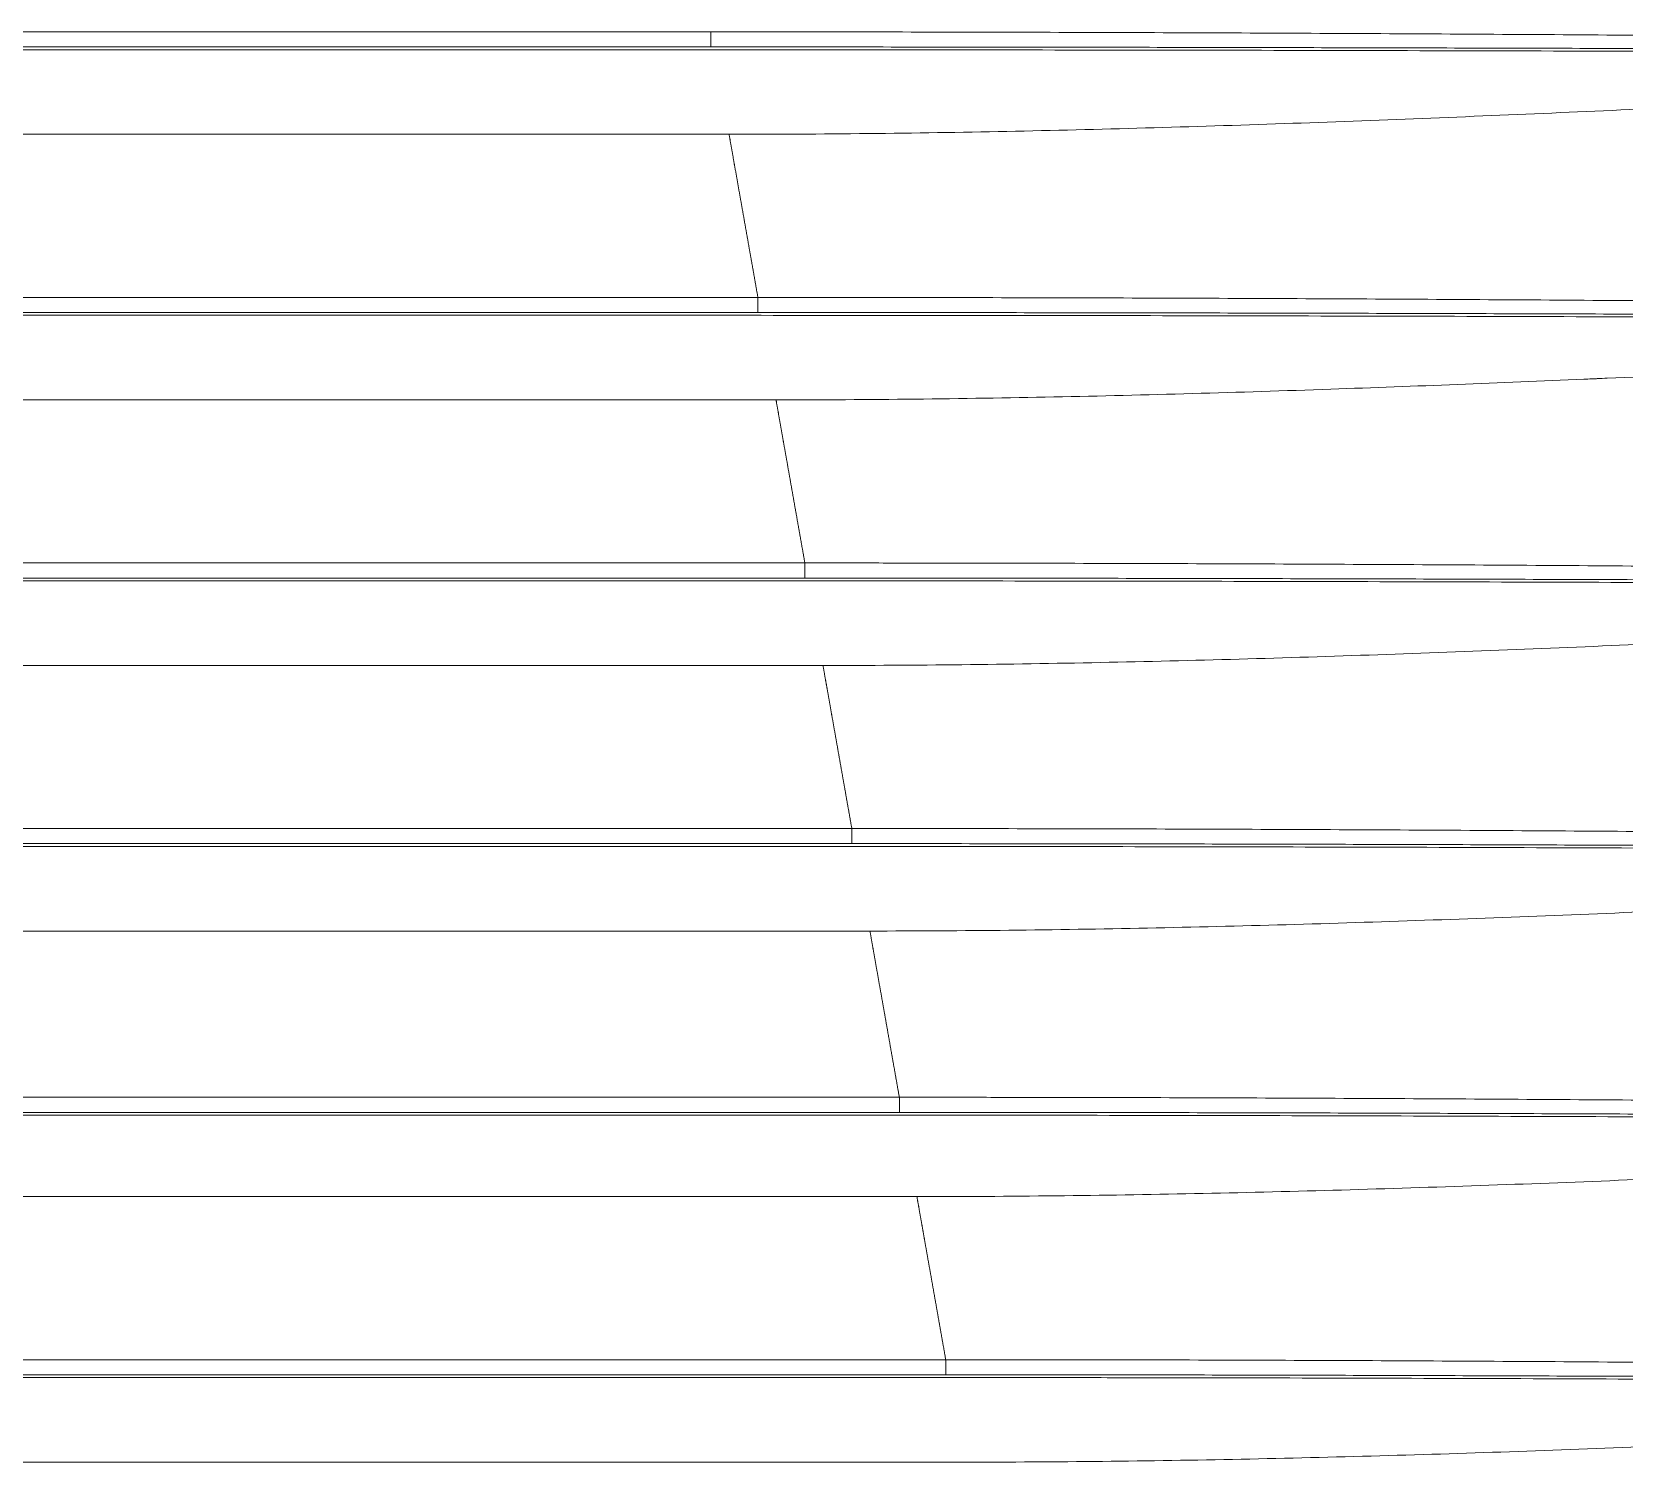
# Model space of a CAD drawing. Header units: inches. Extents: x 3778 to 56227, y -16914 to 35091.
# Drawn here: x 47449.1 to 47542.5, y -10966.3 to -10882.5 of the extents above; entities that cross this region are included whole.
import ezdxf

# ---------------------------------------------------------------- set-up
doc = ezdxf.new("R2010")
doc.units = ezdxf.units.IN
doc.header["$LTSCALE"] = 100
doc.header["$MEASUREMENT"] = 0
doc.layers.add('2-con', color=2, linetype='Continuous')
doc.layers.add('mark-B', color=2, linetype='Continuous', lineweight=20)

# ---------------------------------------------------------------- blocks, each defined once
blk = doc.blocks.new('무풍1way 일반')
at = {"layer": 'mark-B'}
for p, q in [((-374.704, -83.689), (-234.951, -83.689)), ((-235.049, -88.645), (-373.828, -88.645)), ((-373.642, -88.811), (373.642, -88.811)), ((373.642, -89.695), (-373.642, -89.695)), ((-371.951, -99.253), (-234.951, -99.253)), ((-235.051, -104.024), (-371.108, -104.024)), ((-370.922, -104.189), (370.922, -104.189)), ((370.922, -105.072), (-370.922, -105.072)), ((-369.199, -114.817), (-234.951, -114.817)), ((-235.049, -119.773), (-368.323, -119.773)), ((-368.136, -119.939), (368.136, -119.939)), ((368.136, -120.823), (-368.136, -120.823)), ((-366.446, -130.381), (-234.951, -130.381)), ((-235.049, -135.337), (-365.57, -135.337)), ((-365.384, -135.503), (365.384, -135.503)), ((365.384, -136.387), (-365.384, -136.387)), ((-363.693, -145.945), (-234.951, -145.945)), ((-235.049, -150.901), (-362.818, -150.901)), ((-362.631, -151.067), (362.631, -151.067)), ((362.631, -151.951), (-362.631, -151.951)), ((-360.94, -161.509), (-234.951, -161.509)), ((-235.049, -166.465), (-360.065, -166.465)), ((-359.878, -166.631), (359.878, -166.631)), ((359.878, -167.515), (-359.878, -167.515))]:
    blk.add_line(p, q, dxfattribs=at)
for points, knots in [([(-374.704, -83.689), (-380.127, -83.689), (-390.972, -83.815), (-407.212, -84.286), (-423.421, -84.945), (-439.611, -85.698), (-453.003, -86.32), (-461.005, -86.658), (-463.608, -86.762)], [0, 0, 0, 0, 0.182428, 0.364856, 0.547284, 0.729713, 0.912141, 1, 1, 1, 1]), ([(-491.123, -88.372), (-486.221, -88.382), (-481.323, -88.398), (-471.532, -88.436), (-466.64, -88.458), (-459.302, -88.494), (-456.857, -88.506), (-451.967, -88.532), (-449.522, -88.544), (-444.633, -88.57), (-442.188, -88.583), (-437.298, -88.609), (-432.408, -88.634), (-427.517, -88.659), (-422.625, -88.682), (-420.179, -88.693), (-415.285, -88.714), (-412.837, -88.725), (-407.942, -88.743), (-405.494, -88.752), (-398.148, -88.776), (-393.25, -88.789), (-385.899, -88.802), (-383.449, -88.805), (-378.546, -88.81), (-376.094, -88.811), (-373.642, -88.811)], [0, 0, 0, 0, 0.125, 0.125, 0.25, 0.25, 0.3125, 0.3125, 0.375, 0.375, 0.4375, 0.4375, 0.5, 0.5625, 0.5625, 0.625, 0.625, 0.6875, 0.6875, 0.75, 0.75, 0.875, 0.875, 0.9375, 0.9375, 1, 1, 1, 1]), ([(-465.062, -88.315), (-461.263, -88.332), (-457.464, -88.35), (-449.868, -88.388), (-446.07, -88.407), (-438.475, -88.445), (-434.677, -88.464), (-427.08, -88.501), (-423.281, -88.519), (-415.681, -88.551), (-411.88, -88.566), (-404.276, -88.593), (-400.473, -88.605), (-392.864, -88.624), (-389.058, -88.632), (-383.347, -88.64), (-381.443, -88.642), (-377.636, -88.644), (-375.732, -88.645), (-373.828, -88.645)], [0, 0, 0, 0, 0.125, 0.125, 0.25, 0.25, 0.375, 0.375, 0.5, 0.5, 0.625, 0.625, 0.75, 0.75, 0.875, 0.875, 0.9375, 0.9375, 1, 1, 1, 1]), ([(-373.642, -89.695), (-373.727, -89.695), (-373.812, -89.695), (-373.982, -89.695), (-374.238, -89.695), (-374.834, -89.695), (-376.026, -89.695), (-378.409, -89.694), (-380.452, -89.691), (-384.537, -89.685), (-387.259, -89.678), (-395.426, -89.653), (-400.868, -89.629), (-409.028, -89.581), (-411.748, -89.563), (-417.186, -89.525), (-419.905, -89.504), (-425.342, -89.459), (-428.06, -89.434), (-433.494, -89.384), (-436.211, -89.357), (-441.644, -89.303), (-444.361, -89.274), (-449.794, -89.218), (-452.51, -89.189), (-457.943, -89.133), (-460.66, -89.105), (-466.095, -89.052), (-468.813, -89.027), (-476.967, -88.956), (-482.406, -88.916), (-490.569, -88.873), (-493.29, -88.862), (-498.736, -88.846), (-501.46, -88.841), (-504.185, -88.841)], [0, 0, 0, 0, 0.001953, 0.001953, 0.003906, 0.007812, 0.015625, 0.03125, 0.0625, 0.0625, 0.125, 0.125, 0.25, 0.25, 0.3125, 0.3125, 0.375, 0.375, 0.4375, 0.4375, 0.5, 0.5, 0.5625, 0.5625, 0.625, 0.625, 0.6875, 0.6875, 0.75, 0.75, 0.875, 0.875, 0.9375, 0.9375, 1, 1, 1, 1]), ([(-373.642, -88.811), (-373.642, -88.815), (-373.642, -88.825), (-373.642, -88.861), (-373.642, -88.886), (-373.642, -88.946), (-373.642, -88.983), (-373.642, -89.064), (-373.642, -89.109), (-373.642, -89.203), (-373.642, -89.252), (-373.642, -89.352), (-373.642, -89.401), (-373.642, -89.497), (-373.642, -89.542), (-373.642, -89.626), (-373.642, -89.663), (-373.642, -89.695)], [0, 0, 0, 0, 0.125, 0.125, 0.25, 0.25, 0.375, 0.375, 0.5, 0.5, 0.625, 0.625, 0.75, 0.75, 0.875, 0.875, 1, 1, 1, 1]), ([(-373.642, -89.695), (-373.637, -89.726), (-373.626, -89.787), (-373.609, -89.879), (-373.593, -89.97), (-373.577, -90.062), (-373.561, -90.153), (-373.545, -90.244), (-373.529, -90.334), (-373.513, -90.425), (-373.497, -90.515), (-373.481, -90.605), (-373.465, -90.695), (-373.449, -90.785), (-373.433, -90.875), (-373.418, -90.964), (-373.402, -91.053), (-373.386, -91.142), (-373.37, -91.231), (-373.355, -91.319), (-373.339, -91.408), (-373.323, -91.496), (-373.308, -91.584), (-373.292, -91.671), (-373.277, -91.759), (-373.261, -91.846), (-373.246, -91.934), (-373.231, -92.021), (-373.215, -92.107), (-373.2, -92.194), (-373.185, -92.28), (-373.169, -92.367), (-373.154, -92.453), (-373.139, -92.538), (-373.124, -92.624), (-373.109, -92.709), (-373.094, -92.795), (-373.079, -92.88), (-373.064, -92.964), (-373.049, -93.049), (-373.034, -93.133), (-373.019, -93.218), (-373.004, -93.302), (-372.989, -93.386), (-372.974, -93.469), (-372.96, -93.553), (-372.945, -93.636), (-372.93, -93.719), (-372.916, -93.802), (-372.901, -93.885), (-372.886, -93.967), (-372.872, -94.049), (-372.857, -94.131), (-372.843, -94.213), (-372.828, -94.295), (-372.814, -94.376), (-372.8, -94.458), (-372.785, -94.539), (-372.771, -94.62), (-372.757, -94.701), (-372.742, -94.781), (-372.728, -94.861), (-372.714, -94.941), (-372.7, -95.021), (-372.686, -95.101), (-372.672, -95.181), (-372.658, -95.26), (-372.644, -95.339), (-372.63, -95.418), (-372.616, -95.497), (-372.602, -95.575), (-372.588, -95.654), (-372.574, -95.732), (-372.56, -95.81), (-372.547, -95.888), (-372.533, -95.965), (-372.519, -96.043), (-372.506, -96.12), (-372.492, -96.197), (-372.478, -96.274), (-372.465, -96.35), (-372.451, -96.427), (-372.438, -96.503), (-372.424, -96.579), (-372.411, -96.655), (-372.398, -96.73), (-372.384, -96.806), (-372.371, -96.881), (-372.358, -96.956), (-372.345, -97.031), (-372.331, -97.105), (-372.318, -97.18), (-372.305, -97.254), (-372.292, -97.328), (-372.279, -97.402), (-372.266, -97.476), (-372.253, -97.549), (-372.24, -97.622), (-372.227, -97.695), (-372.214, -97.768), (-372.201, -97.841), (-372.188, -97.913), (-372.176, -97.986), (-372.163, -98.058), (-372.15, -98.13), (-372.137, -98.201), (-372.125, -98.273), (-372.112, -98.344), (-372.1, -98.415), (-372.087, -98.486), (-372.075, -98.557), (-372.062, -98.628), (-372.05, -98.698), (-372.037, -98.768), (-372.025, -98.838), (-372.013, -98.908), (-372, -98.977), (-371.988, -99.047), (-371.976, -99.116), (-371.964, -99.185), (-371.955, -99.23), (-371.951, -99.253)], [0, 0, 0, 0, 0.008436, 0.01687, 0.025302, 0.033734, 0.042163, 0.050592, 0.059019, 0.067445, 0.075869, 0.084292, 0.092714, 0.101135, 0.109554, 0.117972, 0.126389, 0.134805, 0.14322, 0.151634, 0.160046, 0.168458, 0.176868, 0.185278, 0.193686, 0.202094, 0.2105, 0.218906, 0.227311, 0.235715, 0.244118, 0.252521, 0.260922, 0.269323, 0.277723, 0.286122, 0.294521, 0.302919, 0.311316, 0.319713, 0.328109, 0.336505, 0.3449, 0.353294, 0.361688, 0.370082, 0.378475, 0.386867, 0.395259, 0.403651, 0.412043, 0.420434, 0.428825, 0.437215, 0.445606, 0.453996, 0.462386, 0.470775, 0.479165, 0.487554, 0.495943, 0.504333, 0.512722, 0.521111, 0.5295, 0.537889, 0.546278, 0.554667, 0.563056, 0.571445, 0.579835, 0.588225, 0.596614, 0.605004, 0.613394, 0.621785, 0.630176, 0.638567, 0.646958, 0.65535, 0.663742, 0.672134, 0.680527, 0.68892, 0.697314, 0.705708, 0.714103, 0.722498, 0.730894, 0.73929, 0.747687, 0.756085, 0.764483, 0.772882, 0.781282, 0.789683, 0.798084, 0.806486, 0.814888, 0.823292, 0.831696, 0.840102, 0.848508, 0.856915, 0.865323, 0.873732, 0.882142, 0.890553, 0.898965, 0.907378, 0.915793, 0.924208, 0.932624, 0.941042, 0.949461, 0.957881, 0.966302, 0.974725, 0.983148, 0.991574, 1, 1, 1, 1]), ([(-371.951, -99.253), (-377.376, -99.253), (-388.224, -99.379), (-404.466, -99.85), (-420.673, -100.509), (-436.858, -101.262), (-450.248, -101.884), (-458.251, -102.222), (-460.855, -102.326)], [0, 0, 0, 0, 0.182418, 0.364836, 0.547254, 0.729672, 0.91209, 1, 1, 1, 1]), ([(-370.922, -105.072), (-371.007, -105.072), (-371.093, -105.072), (-371.263, -105.072), (-371.519, -105.072), (-372.115, -105.072), (-373.308, -105.072), (-375.693, -105.071), (-377.738, -105.068), (-381.826, -105.062), (-384.551, -105.056), (-392.724, -105.031), (-398.171, -105.007), (-406.339, -104.961), (-409.062, -104.944), (-414.506, -104.906), (-417.227, -104.885), (-422.669, -104.841), (-425.39, -104.818), (-430.83, -104.769), (-433.55, -104.743), (-438.989, -104.69), (-441.708, -104.662), (-447.147, -104.607), (-449.866, -104.579), (-455.306, -104.524), (-458.025, -104.497), (-463.466, -104.446), (-466.187, -104.421), (-474.35, -104.352), (-479.793, -104.313), (-487.964, -104.272), (-490.688, -104.261), (-496.139, -104.246), (-498.865, -104.242), (-501.592, -104.241)], [0, 0, 0, 0, 0.001953, 0.001953, 0.003906, 0.007812, 0.015625, 0.03125, 0.0625, 0.0625, 0.125, 0.125, 0.25, 0.25, 0.3125, 0.3125, 0.375, 0.375, 0.4375, 0.4375, 0.5, 0.5, 0.5625, 0.5625, 0.625, 0.625, 0.6875, 0.6875, 0.75, 0.75, 0.875, 0.875, 0.9375, 0.9375, 1, 1, 1, 1]), ([(-488.382, -103.771), (-483.482, -103.781), (-478.585, -103.796), (-468.796, -103.832), (-463.904, -103.853), (-456.567, -103.887), (-454.122, -103.899), (-449.233, -103.923), (-446.788, -103.935), (-441.899, -103.959), (-437.01, -103.984), (-429.675, -104.02), (-424.785, -104.043), (-419.893, -104.066), (-417.447, -104.076), (-412.554, -104.097), (-410.107, -104.106), (-405.213, -104.124), (-402.765, -104.133), (-395.421, -104.155), (-390.524, -104.168), (-383.176, -104.18), (-380.726, -104.183), (-375.825, -104.188), (-373.374, -104.189), (-370.922, -104.189)], [0, 0, 0, 0, 0.125, 0.125, 0.25, 0.25, 0.3125, 0.3125, 0.375, 0.375, 0.4375, 0.5, 0.5625, 0.5625, 0.625, 0.625, 0.6875, 0.6875, 0.75, 0.75, 0.875, 0.875, 0.9375, 0.9375, 1, 1, 1, 1]), ([(-462.299, -103.709), (-458.5, -103.725), (-454.703, -103.743), (-447.11, -103.778), (-443.314, -103.796), (-435.721, -103.833), (-431.925, -103.851), (-424.331, -103.885), (-420.533, -103.902), (-412.936, -103.933), (-409.137, -103.948), (-401.537, -103.974), (-397.736, -103.985), (-390.132, -104.003), (-386.328, -104.011), (-381.572, -104.017), (-380.621, -104.018), (-378.718, -104.02), (-377.767, -104.021), (-374.913, -104.023), (-373.01, -104.024), (-371.108, -104.024)], [0, 0, 0, 0, 0.125, 0.125, 0.25, 0.25, 0.375, 0.375, 0.5, 0.5, 0.625, 0.625, 0.75, 0.75, 0.875, 0.875, 0.90625, 0.90625, 0.9375, 0.9375, 1, 1, 1, 1]), ([(-370.922, -104.189), (-370.922, -104.193), (-370.922, -104.203), (-370.922, -104.239), (-370.922, -104.263), (-370.922, -104.324), (-370.922, -104.36), (-370.922, -104.441), (-370.922, -104.486), (-370.922, -104.58), (-370.922, -104.629), (-370.922, -104.728), (-370.922, -104.778), (-370.922, -104.873), (-370.922, -104.919), (-370.922, -105.002), (-370.922, -105.04), (-370.922, -105.072)], [0, 0, 0, 0, 0.125, 0.125, 0.25, 0.25, 0.375, 0.375, 0.5, 0.5, 0.625, 0.625, 0.75, 0.75, 0.875, 0.875, 1, 1, 1, 1]), ([(-370.922, -105.072), (-370.917, -105.104), (-370.906, -105.166), (-370.889, -105.26), (-370.873, -105.353), (-370.856, -105.446), (-370.84, -105.539), (-370.823, -105.632), (-370.807, -105.725), (-370.79, -105.817), (-370.774, -105.91), (-370.758, -106.002), (-370.742, -106.093), (-370.725, -106.185), (-370.709, -106.277), (-370.693, -106.368), (-370.677, -106.459), (-370.661, -106.55), (-370.645, -106.64), (-370.629, -106.731), (-370.613, -106.821), (-370.597, -106.911), (-370.581, -107.001), (-370.565, -107.09), (-370.55, -107.18), (-370.534, -107.269), (-370.518, -107.358), (-370.502, -107.446), (-370.487, -107.535), (-370.471, -107.623), (-370.455, -107.712), (-370.44, -107.8), (-370.424, -107.887), (-370.409, -107.975), (-370.393, -108.062), (-370.378, -108.149), (-370.363, -108.236), (-370.347, -108.323), (-370.332, -108.41), (-370.317, -108.496), (-370.301, -108.582), (-370.286, -108.668), (-370.271, -108.754), (-370.256, -108.839), (-370.241, -108.925), (-370.226, -109.01), (-370.211, -109.095), (-370.196, -109.18), (-370.181, -109.264), (-370.166, -109.348), (-370.151, -109.433), (-370.136, -109.516), (-370.121, -109.6), (-370.107, -109.684), (-370.092, -109.767), (-370.077, -109.85), (-370.063, -109.933), (-370.048, -110.016), (-370.033, -110.098), (-370.019, -110.181), (-370.004, -110.263), (-369.99, -110.345), (-369.975, -110.426), (-369.961, -110.508), (-369.947, -110.589), (-369.932, -110.67), (-369.918, -110.751), (-369.904, -110.832), (-369.889, -110.912), (-369.875, -110.992), (-369.861, -111.072), (-369.847, -111.152), (-369.833, -111.232), (-369.819, -111.311), (-369.805, -111.391), (-369.791, -111.47), (-369.777, -111.549), (-369.763, -111.627), (-369.749, -111.706), (-369.735, -111.784), (-369.721, -111.862), (-369.708, -111.94), (-369.694, -112.017), (-369.68, -112.095), (-369.667, -112.172), (-369.653, -112.249), (-369.639, -112.326), (-369.626, -112.403), (-369.612, -112.479), (-369.599, -112.555), (-369.585, -112.631), (-369.572, -112.707), (-369.559, -112.783), (-369.545, -112.858), (-369.532, -112.933), (-369.519, -113.008), (-369.505, -113.083), (-369.492, -113.158), (-369.479, -113.232), (-369.466, -113.306), (-369.453, -113.38), (-369.44, -113.454), (-369.427, -113.528), (-369.414, -113.601), (-369.401, -113.674), (-369.388, -113.747), (-369.375, -113.82), (-369.362, -113.892), (-369.349, -113.965), (-369.337, -114.037), (-369.324, -114.109), (-369.311, -114.181), (-369.299, -114.252), (-369.286, -114.324), (-369.273, -114.395), (-369.261, -114.466), (-369.248, -114.536), (-369.236, -114.607), (-369.223, -114.677), (-369.211, -114.747), (-369.203, -114.794), (-369.199, -114.817)], [0, 0, 0, 0, 0.008438, 0.016875, 0.02531, 0.033743, 0.042175, 0.050606, 0.059035, 0.067462, 0.075889, 0.084314, 0.092737, 0.10116, 0.109581, 0.118001, 0.126419, 0.134836, 0.143253, 0.151668, 0.160081, 0.168494, 0.176906, 0.185317, 0.193726, 0.202135, 0.210542, 0.218949, 0.227355, 0.235759, 0.244163, 0.252566, 0.260968, 0.26937, 0.27777, 0.28617, 0.294569, 0.302968, 0.311365, 0.319762, 0.328159, 0.336554, 0.344949, 0.353344, 0.361738, 0.370132, 0.378525, 0.386917, 0.395309, 0.403701, 0.412092, 0.420483, 0.428874, 0.437264, 0.445654, 0.454044, 0.462434, 0.470823, 0.479212, 0.487601, 0.49599, 0.504379, 0.512767, 0.521156, 0.529544, 0.537933, 0.546321, 0.55471, 0.563098, 0.571487, 0.579875, 0.588264, 0.596653, 0.605043, 0.613432, 0.621822, 0.630212, 0.638602, 0.646992, 0.655383, 0.663774, 0.672166, 0.680558, 0.68895, 0.697343, 0.705737, 0.71413, 0.722525, 0.73092, 0.739315, 0.747711, 0.756108, 0.764506, 0.772904, 0.781303, 0.789702, 0.798102, 0.806503, 0.814905, 0.823308, 0.831712, 0.840116, 0.848521, 0.856928, 0.865335, 0.873743, 0.882152, 0.890562, 0.898974, 0.907386, 0.915799, 0.924214, 0.93263, 0.941047, 0.949465, 0.957884, 0.966305, 0.974727, 0.98315, 0.991574, 1, 1, 1, 1]), ([(-369.199, -114.817), (-374.625, -114.817), (-385.477, -114.943), (-401.72, -115.414), (-417.924, -116.073), (-434.105, -116.826), (-447.493, -117.448), (-455.497, -117.786), (-458.102, -117.89)], [0, 0, 0, 0, 0.182407, 0.364815, 0.547222, 0.72963, 0.912037, 1, 1, 1, 1]), ([(-368.136, -120.823), (-368.221, -120.823), (-368.307, -120.823), (-368.477, -120.823), (-368.732, -120.823), (-369.328, -120.823), (-370.519, -120.823), (-372.901, -120.822), (-374.942, -120.82), (-379.025, -120.814), (-381.746, -120.808), (-389.909, -120.786), (-395.349, -120.764), (-403.508, -120.721), (-406.227, -120.706), (-411.665, -120.671), (-414.384, -120.652), (-419.821, -120.611), (-422.539, -120.589), (-427.974, -120.543), (-430.691, -120.519), (-436.125, -120.469), (-438.842, -120.443), (-444.276, -120.391), (-446.993, -120.365), (-452.427, -120.313), (-455.144, -120.287), (-460.579, -120.238), (-463.297, -120.215), (-471.451, -120.15), (-476.889, -120.113), (-485.049, -120.074), (-487.77, -120.063), (-493.213, -120.049), (-495.935, -120.045), (-498.658, -120.044)], [0, 0, 0, 0, 0.001953, 0.001953, 0.003906, 0.007812, 0.015625, 0.03125, 0.0625, 0.0625, 0.125, 0.125, 0.25, 0.25, 0.3125, 0.3125, 0.375, 0.375, 0.4375, 0.4375, 0.5, 0.5, 0.5625, 0.5625, 0.625, 0.625, 0.6875, 0.6875, 0.75, 0.75, 0.875, 0.875, 0.9375, 0.9375, 1, 1, 1, 1]), ([(-485.605, -119.572), (-480.706, -119.581), (-475.809, -119.594), (-466.02, -119.626), (-461.127, -119.644), (-453.79, -119.675), (-451.344, -119.685), (-446.453, -119.706), (-444.008, -119.717), (-439.117, -119.739), (-434.227, -119.761), (-426.89, -119.792), (-421.998, -119.813), (-417.106, -119.832), (-414.659, -119.841), (-409.765, -119.859), (-407.318, -119.868), (-402.423, -119.883), (-399.975, -119.89), (-392.631, -119.91), (-387.734, -119.921), (-380.387, -119.931), (-377.937, -119.934), (-373.037, -119.938), (-370.587, -119.939), (-368.136, -119.939)], [0, 0, 0, 0, 0.125, 0.125, 0.25, 0.25, 0.3125, 0.3125, 0.375, 0.375, 0.4375, 0.5, 0.5625, 0.5625, 0.625, 0.625, 0.6875, 0.6875, 0.75, 0.75, 0.875, 0.875, 0.9375, 0.9375, 1, 1, 1, 1]), ([(-459.564, -119.5), (-455.764, -119.514), (-451.964, -119.53), (-444.365, -119.561), (-440.566, -119.577), (-432.968, -119.609), (-429.169, -119.624), (-421.569, -119.655), (-417.769, -119.669), (-410.168, -119.696), (-406.366, -119.709), (-398.762, -119.731), (-394.959, -119.74), (-387.351, -119.756), (-383.546, -119.762), (-377.838, -119.769), (-375.935, -119.77), (-372.129, -119.772), (-370.226, -119.773), (-368.323, -119.773)], [0, 0, 0, 0, 0.125, 0.125, 0.25, 0.25, 0.375, 0.375, 0.5, 0.5, 0.625, 0.625, 0.75, 0.75, 0.875, 0.875, 0.9375, 0.9375, 1, 1, 1, 1]), ([(-368.136, -119.939), (-368.136, -119.943), (-368.136, -119.953), (-368.136, -119.989), (-368.136, -120.014), (-368.136, -120.074), (-368.136, -120.111), (-368.136, -120.192), (-368.136, -120.237), (-368.136, -120.331), (-368.136, -120.38), (-368.136, -120.48), (-368.136, -120.529), (-368.136, -120.625), (-368.136, -120.67), (-368.136, -120.754), (-368.136, -120.791), (-368.136, -120.823)], [0, 0, 0, 0, 0.125, 0.125, 0.25, 0.25, 0.375, 0.375, 0.5, 0.5, 0.625, 0.625, 0.75, 0.75, 0.875, 0.875, 1, 1, 1, 1]), ([(-368.136, -120.823), (-368.131, -120.854), (-368.12, -120.915), (-368.104, -121.007), (-368.088, -121.098), (-368.072, -121.19), (-368.056, -121.281), (-368.039, -121.372), (-368.023, -121.462), (-368.007, -121.553), (-367.991, -121.643), (-367.975, -121.733), (-367.96, -121.823), (-367.944, -121.913), (-367.928, -122.003), (-367.912, -122.092), (-367.896, -122.181), (-367.881, -122.27), (-367.865, -122.359), (-367.849, -122.447), (-367.834, -122.536), (-367.818, -122.624), (-367.802, -122.712), (-367.787, -122.799), (-367.771, -122.887), (-367.756, -122.974), (-367.741, -123.062), (-367.725, -123.149), (-367.71, -123.235), (-367.695, -123.322), (-367.679, -123.408), (-367.664, -123.495), (-367.649, -123.581), (-367.634, -123.666), (-367.618, -123.752), (-367.603, -123.837), (-367.588, -123.923), (-367.573, -124.008), (-367.558, -124.092), (-367.543, -124.177), (-367.528, -124.261), (-367.513, -124.346), (-367.499, -124.43), (-367.484, -124.514), (-367.469, -124.597), (-367.454, -124.681), (-367.439, -124.764), (-367.425, -124.847), (-367.41, -124.93), (-367.395, -125.013), (-367.381, -125.095), (-367.366, -125.177), (-367.352, -125.259), (-367.337, -125.341), (-367.323, -125.423), (-367.308, -125.504), (-367.294, -125.586), (-367.28, -125.667), (-367.265, -125.748), (-367.251, -125.829), (-367.237, -125.909), (-367.223, -125.989), (-367.209, -126.069), (-367.194, -126.149), (-367.18, -126.229), (-367.166, -126.309), (-367.152, -126.388), (-367.138, -126.467), (-367.124, -126.546), (-367.11, -126.625), (-367.096, -126.703), (-367.083, -126.782), (-367.069, -126.86), (-367.055, -126.938), (-367.041, -127.016), (-367.027, -127.093), (-367.014, -127.171), (-367, -127.248), (-366.987, -127.325), (-366.973, -127.402), (-366.959, -127.478), (-366.946, -127.555), (-366.932, -127.631), (-366.919, -127.707), (-366.906, -127.783), (-366.892, -127.858), (-366.879, -127.934), (-366.866, -128.009), (-366.852, -128.084), (-366.839, -128.159), (-366.826, -128.233), (-366.813, -128.308), (-366.8, -128.382), (-366.786, -128.456), (-366.773, -128.53), (-366.76, -128.604), (-366.747, -128.677), (-366.734, -128.75), (-366.721, -128.823), (-366.709, -128.896), (-366.696, -128.969), (-366.683, -129.041), (-366.67, -129.114), (-366.657, -129.186), (-366.645, -129.258), (-366.632, -129.329), (-366.619, -129.401), (-366.607, -129.472), (-366.594, -129.543), (-366.582, -129.614), (-366.569, -129.685), (-366.557, -129.756), (-366.544, -129.826), (-366.532, -129.896), (-366.519, -129.966), (-366.507, -130.036), (-366.495, -130.105), (-366.483, -130.175), (-366.47, -130.244), (-366.458, -130.313), (-366.45, -130.358), (-366.446, -130.381)], [0, 0, 0, 0, 0.008436, 0.01687, 0.025302, 0.033734, 0.042163, 0.050592, 0.059019, 0.067445, 0.075869, 0.084292, 0.092714, 0.101135, 0.109554, 0.117972, 0.126389, 0.134805, 0.14322, 0.151634, 0.160046, 0.168458, 0.176868, 0.185278, 0.193686, 0.202094, 0.2105, 0.218906, 0.227311, 0.235715, 0.244118, 0.252521, 0.260922, 0.269323, 0.277723, 0.286122, 0.294521, 0.302919, 0.311316, 0.319713, 0.328109, 0.336505, 0.3449, 0.353294, 0.361688, 0.370082, 0.378475, 0.386867, 0.395259, 0.403651, 0.412043, 0.420434, 0.428825, 0.437215, 0.445606, 0.453996, 0.462386, 0.470775, 0.479165, 0.487554, 0.495943, 0.504333, 0.512722, 0.521111, 0.5295, 0.537889, 0.546278, 0.554667, 0.563056, 0.571445, 0.579835, 0.588225, 0.596614, 0.605004, 0.613394, 0.621785, 0.630176, 0.638567, 0.646958, 0.65535, 0.663742, 0.672134, 0.680527, 0.68892, 0.697314, 0.705708, 0.714103, 0.722498, 0.730894, 0.73929, 0.747687, 0.756085, 0.764483, 0.772882, 0.781282, 0.789683, 0.798084, 0.806486, 0.814888, 0.823292, 0.831696, 0.840102, 0.848508, 0.856915, 0.865323, 0.873732, 0.882142, 0.890553, 0.898965, 0.907378, 0.915793, 0.924208, 0.932624, 0.941042, 0.949461, 0.957881, 0.966302, 0.974725, 0.983148, 0.991574, 1, 1, 1, 1]), ([(-366.446, -130.381), (-371.874, -130.381), (-382.729, -130.507), (-398.973, -130.978), (-415.176, -131.637), (-431.352, -132.39), (-444.739, -133.012), (-452.743, -133.35), (-455.349, -133.454)], [0, 0, 0, 0, 0.182397, 0.364793, 0.54719, 0.729586, 0.911983, 1, 1, 1, 1]), ([(-482.845, -135.17), (-477.947, -135.178), (-473.051, -135.19), (-463.263, -135.219), (-458.37, -135.236), (-451.032, -135.264), (-448.586, -135.273), (-443.695, -135.293), (-441.25, -135.302), (-436.359, -135.322), (-431.468, -135.342), (-424.131, -135.371), (-416.793, -135.398), (-411.9, -135.415), (-407.006, -135.431), (-404.559, -135.439), (-399.664, -135.453), (-397.216, -135.459), (-389.873, -135.477), (-384.977, -135.486), (-377.631, -135.496), (-375.182, -135.499), (-370.283, -135.502), (-367.834, -135.503), (-365.384, -135.503)], [0, 0, 0, 0, 0.125, 0.125, 0.25, 0.25, 0.3125, 0.3125, 0.375, 0.375, 0.4375, 0.5, 0.5625, 0.625, 0.625, 0.6875, 0.6875, 0.75, 0.75, 0.875, 0.875, 0.9375, 0.9375, 1, 1, 1, 1]), ([(-456.815, -135.092), (-453.014, -135.104), (-449.214, -135.118), (-441.614, -135.146), (-437.814, -135.161), (-430.215, -135.189), (-426.415, -135.204), (-418.815, -135.231), (-415.014, -135.244), (-407.412, -135.268), (-403.61, -135.279), (-396.006, -135.299), (-392.203, -135.308), (-384.596, -135.322), (-380.791, -135.327), (-375.084, -135.333), (-373.181, -135.335), (-369.376, -135.337), (-367.473, -135.337), (-365.57, -135.337)], [0, 0, 0, 0, 0.125, 0.125, 0.25, 0.25, 0.375, 0.375, 0.5, 0.5, 0.625, 0.625, 0.75, 0.75, 0.875, 0.875, 0.9375, 0.9375, 1, 1, 1, 1]), ([(-365.384, -136.387), (-365.554, -136.387), (-365.724, -136.387), (-366.064, -136.387), (-366.574, -136.387), (-367.765, -136.387), (-370.146, -136.386), (-372.187, -136.384), (-376.269, -136.378), (-378.99, -136.373), (-387.151, -136.352), (-392.591, -136.332), (-400.749, -136.291), (-403.468, -136.276), (-408.906, -136.243), (-411.624, -136.225), (-417.061, -136.186), (-419.779, -136.166), (-425.214, -136.122), (-427.932, -136.098), (-433.366, -136.051), (-436.083, -136.026), (-441.517, -135.976), (-444.234, -135.951), (-449.669, -135.901), (-452.386, -135.877), (-457.821, -135.83), (-460.539, -135.808), (-468.693, -135.745), (-474.13, -135.71), (-482.289, -135.672), (-485.009, -135.662), (-490.451, -135.648), (-493.173, -135.644), (-495.895, -135.644)], [0, 0, 0, 0, 0.003906, 0.003906, 0.007813, 0.015625, 0.03125, 0.0625, 0.0625, 0.125, 0.125, 0.25, 0.25, 0.3125, 0.3125, 0.375, 0.375, 0.4375, 0.4375, 0.5, 0.5, 0.5625, 0.5625, 0.625, 0.625, 0.6875, 0.6875, 0.75, 0.75, 0.875, 0.875, 0.9375, 0.9375, 1, 1, 1, 1]), ([(-365.384, -135.503), (-365.384, -135.507), (-365.384, -135.517), (-365.384, -135.553), (-365.384, -135.578), (-365.384, -135.638), (-365.384, -135.675), (-365.384, -135.756), (-365.384, -135.801), (-365.384, -135.895), (-365.384, -135.944), (-365.384, -136.044), (-365.384, -136.093), (-365.384, -136.189), (-365.384, -136.234), (-365.384, -136.318), (-365.384, -136.355), (-365.384, -136.387)], [0, 0, 0, 0, 0.125, 0.125, 0.25, 0.25, 0.375, 0.375, 0.5, 0.5, 0.625, 0.625, 0.75, 0.75, 0.875, 0.875, 1, 1, 1, 1]), ([(-365.384, -136.387), (-365.378, -136.418), (-365.367, -136.479), (-365.351, -136.571), (-365.335, -136.662), (-365.319, -136.754), (-365.303, -136.845), (-365.287, -136.936), (-365.271, -137.026), (-365.255, -137.117), (-365.239, -137.207), (-365.223, -137.297), (-365.207, -137.387), (-365.191, -137.477), (-365.175, -137.567), (-365.159, -137.656), (-365.144, -137.745), (-365.128, -137.834), (-365.112, -137.923), (-365.096, -138.011), (-365.081, -138.1), (-365.065, -138.188), (-365.05, -138.276), (-365.034, -138.363), (-365.019, -138.451), (-365.003, -138.538), (-364.988, -138.626), (-364.972, -138.713), (-364.957, -138.799), (-364.942, -138.886), (-364.926, -138.972), (-364.911, -139.059), (-364.896, -139.145), (-364.881, -139.23), (-364.866, -139.316), (-364.851, -139.401), (-364.836, -139.487), (-364.82, -139.572), (-364.805, -139.656), (-364.791, -139.741), (-364.776, -139.825), (-364.761, -139.91), (-364.746, -139.994), (-364.731, -140.078), (-364.716, -140.161), (-364.701, -140.245), (-364.687, -140.328), (-364.672, -140.411), (-364.657, -140.494), (-364.643, -140.577), (-364.628, -140.659), (-364.614, -140.741), (-364.599, -140.823), (-364.585, -140.905), (-364.57, -140.987), (-364.556, -141.068), (-364.541, -141.15), (-364.527, -141.231), (-364.513, -141.312), (-364.498, -141.393), (-364.484, -141.473), (-364.47, -141.553), (-364.456, -141.633), (-364.442, -141.713), (-364.428, -141.793), (-364.413, -141.873), (-364.399, -141.952), (-364.385, -142.031), (-364.372, -142.11), (-364.358, -142.189), (-364.344, -142.267), (-364.33, -142.346), (-364.316, -142.424), (-364.302, -142.502), (-364.288, -142.58), (-364.275, -142.657), (-364.261, -142.735), (-364.247, -142.812), (-364.234, -142.889), (-364.22, -142.966), (-364.207, -143.042), (-364.193, -143.119), (-364.18, -143.195), (-364.166, -143.271), (-364.153, -143.347), (-364.139, -143.422), (-364.126, -143.498), (-364.113, -143.573), (-364.1, -143.648), (-364.086, -143.723), (-364.073, -143.797), (-364.06, -143.872), (-364.047, -143.946), (-364.034, -144.02), (-364.021, -144.094), (-364.008, -144.168), (-363.995, -144.241), (-363.982, -144.314), (-363.969, -144.387), (-363.956, -144.46), (-363.943, -144.533), (-363.93, -144.605), (-363.917, -144.678), (-363.905, -144.75), (-363.892, -144.822), (-363.879, -144.893), (-363.867, -144.965), (-363.854, -145.036), (-363.841, -145.107), (-363.829, -145.178), (-363.816, -145.249), (-363.804, -145.32), (-363.791, -145.39), (-363.779, -145.46), (-363.767, -145.53), (-363.754, -145.6), (-363.742, -145.669), (-363.73, -145.739), (-363.718, -145.808), (-363.705, -145.877), (-363.697, -145.922), (-363.693, -145.945)], [0, 0, 0, 0, 0.008436, 0.01687, 0.025302, 0.033734, 0.042163, 0.050592, 0.059019, 0.067445, 0.075869, 0.084292, 0.092714, 0.101135, 0.109554, 0.117972, 0.126389, 0.134805, 0.14322, 0.151634, 0.160046, 0.168458, 0.176868, 0.185278, 0.193686, 0.202094, 0.2105, 0.218906, 0.227311, 0.235715, 0.244118, 0.252521, 0.260922, 0.269323, 0.277723, 0.286122, 0.294521, 0.302919, 0.311316, 0.319713, 0.328109, 0.336505, 0.3449, 0.353294, 0.361688, 0.370082, 0.378475, 0.386867, 0.395259, 0.403651, 0.412043, 0.420434, 0.428825, 0.437215, 0.445606, 0.453996, 0.462386, 0.470775, 0.479165, 0.487554, 0.495943, 0.504333, 0.512722, 0.521111, 0.5295, 0.537889, 0.546278, 0.554667, 0.563056, 0.571445, 0.579835, 0.588225, 0.596614, 0.605004, 0.613394, 0.621785, 0.630176, 0.638567, 0.646958, 0.65535, 0.663742, 0.672134, 0.680527, 0.68892, 0.697314, 0.705708, 0.714103, 0.722498, 0.730894, 0.73929, 0.747687, 0.756085, 0.764483, 0.772882, 0.781282, 0.789683, 0.798084, 0.806486, 0.814888, 0.823292, 0.831696, 0.840102, 0.848508, 0.856915, 0.865323, 0.873732, 0.882142, 0.890553, 0.898965, 0.907378, 0.915793, 0.924208, 0.932624, 0.941042, 0.949461, 0.957881, 0.966302, 0.974725, 0.983148, 0.991574, 1, 1, 1, 1]), ([(-411.054, -147.157), (-406.115, -146.945), (-395.77, -146.529), (-379.981, -146.071), (-369.123, -145.945), (-363.693, -145.945)], [0, 0, 0, 0, 0.314002, 0.657001, 1, 1, 1, 1]), ([(-411.837, -147.191), (-412.032, -147.2), (-417.623, -147.443), (-428.6, -147.954), (-441.984, -148.576), (-449.988, -148.914), (-452.596, -149.019)], [0, 0, 0, 0, 0.014366, 0.411337, 0.808308, 1, 1, 1, 1]), ([(-411.527, -147.178), (-411.565, -147.177), (-411.603, -147.177), (-411.68, -147.179), (-411.719, -147.181), (-411.758, -147.185)], [0, 0, 0, 0, 0.5, 0.5, 1, 1, 1, 1]), ([(-480.085, -150.767), (-475.188, -150.774), (-470.292, -150.785), (-460.505, -150.811), (-455.612, -150.827), (-448.274, -150.852), (-445.828, -150.861), (-440.937, -150.878), (-438.491, -150.887), (-433.6, -150.905), (-428.709, -150.923), (-421.371, -150.949), (-414.033, -150.973), (-409.14, -150.988), (-404.246, -151.003), (-401.799, -151.01), (-396.905, -151.022), (-394.458, -151.028), (-387.115, -151.044), (-382.22, -151.052), (-374.875, -151.061), (-372.427, -151.063), (-367.529, -151.066), (-365.08, -151.067), (-362.631, -151.067)], [0, 0, 0, 0, 0.125, 0.125, 0.25, 0.25, 0.3125, 0.3125, 0.375, 0.375, 0.4375, 0.5, 0.5625, 0.625, 0.625, 0.6875, 0.6875, 0.75, 0.75, 0.875, 0.875, 0.9375, 0.9375, 1, 1, 1, 1]), ([(-454.065, -150.682), (-450.264, -150.693), (-446.463, -150.705), (-438.863, -150.731), (-435.063, -150.744), (-427.462, -150.77), (-423.662, -150.782), (-416.06, -150.807), (-412.259, -150.818), (-404.656, -150.84), (-400.855, -150.85), (-393.25, -150.867), (-389.447, -150.875), (-381.84, -150.888), (-378.036, -150.893), (-370.427, -150.899), (-366.623, -150.901), (-362.818, -150.901)], [0, 0, 0, 0, 0.125, 0.125, 0.25, 0.25, 0.375, 0.375, 0.5, 0.5, 0.625, 0.625, 0.75, 0.75, 0.875, 0.875, 1, 1, 1, 1]), ([(-362.631, -151.951), (-362.631, -151.919), (-362.631, -151.882), (-362.631, -151.798), (-362.631, -151.753), (-362.631, -151.657), (-362.631, -151.608), (-362.631, -151.508), (-362.631, -151.459), (-362.631, -151.365), (-362.631, -151.32), (-362.631, -151.239), (-362.631, -151.202), (-362.631, -151.142), (-362.631, -151.117), (-362.631, -151.081), (-362.631, -151.071), (-362.631, -151.067)], [0, 0, 0, 0, 0.125, 0.125, 0.25, 0.25, 0.375, 0.375, 0.5, 0.5, 0.625, 0.625, 0.75, 0.75, 0.875, 0.875, 1, 1, 1, 1]), ([(-362.631, -151.951), (-362.801, -151.951), (-362.971, -151.951), (-363.311, -151.951), (-363.821, -151.951), (-365.012, -151.951), (-367.392, -151.95), (-369.433, -151.948), (-373.514, -151.943), (-376.234, -151.938), (-384.394, -151.918), (-389.833, -151.899), (-397.99, -151.861), (-400.709, -151.847), (-406.146, -151.815), (-408.865, -151.798), (-414.302, -151.761), (-417.02, -151.742), (-422.455, -151.7), (-425.172, -151.678), (-430.607, -151.632), (-433.324, -151.608), (-438.759, -151.561), (-441.476, -151.537), (-446.911, -151.489), (-449.628, -151.466), (-455.063, -151.421), (-457.781, -151.399), (-465.935, -151.339), (-471.372, -151.305), (-479.529, -151.269), (-482.249, -151.26), (-487.69, -151.246), (-490.411, -151.243), (-493.132, -151.242)], [0, 0, 0, 0, 0.003906, 0.003906, 0.007813, 0.015625, 0.03125, 0.0625, 0.0625, 0.125, 0.125, 0.25, 0.25, 0.3125, 0.3125, 0.375, 0.375, 0.4375, 0.4375, 0.5, 0.5, 0.5625, 0.5625, 0.625, 0.625, 0.6875, 0.6875, 0.75, 0.75, 0.875, 0.875, 0.9375, 0.9375, 1, 1, 1, 1]), ([(-362.631, -151.951), (-362.625, -151.982), (-362.615, -152.043), (-362.598, -152.135), (-362.582, -152.226), (-362.566, -152.318), (-362.55, -152.409), (-362.534, -152.5), (-362.518, -152.59), (-362.502, -152.681), (-362.486, -152.771), (-362.47, -152.861), (-362.454, -152.951), (-362.438, -153.041), (-362.422, -153.131), (-362.407, -153.22), (-362.391, -153.309), (-362.375, -153.398), (-362.359, -153.487), (-362.344, -153.575), (-362.328, -153.664), (-362.312, -153.752), (-362.297, -153.84), (-362.281, -153.927), (-362.266, -154.015), (-362.25, -154.102), (-362.235, -154.19), (-362.22, -154.277), (-362.204, -154.363), (-362.189, -154.45), (-362.174, -154.536), (-362.158, -154.623), (-362.143, -154.709), (-362.128, -154.794), (-362.113, -154.88), (-362.098, -154.965), (-362.083, -155.051), (-362.068, -155.136), (-362.053, -155.22), (-362.038, -155.305), (-362.023, -155.389), (-362.008, -155.474), (-361.993, -155.558), (-361.978, -155.642), (-361.963, -155.725), (-361.949, -155.809), (-361.934, -155.892), (-361.919, -155.975), (-361.905, -156.058), (-361.89, -156.141), (-361.875, -156.223), (-361.861, -156.305), (-361.846, -156.387), (-361.832, -156.469), (-361.817, -156.551), (-361.803, -156.632), (-361.789, -156.714), (-361.774, -156.795), (-361.76, -156.876), (-361.746, -156.957), (-361.731, -157.037), (-361.717, -157.117), (-361.703, -157.197), (-361.689, -157.277), (-361.675, -157.357), (-361.661, -157.437), (-361.647, -157.516), (-361.633, -157.595), (-361.619, -157.674), (-361.605, -157.753), (-361.591, -157.831), (-361.577, -157.91), (-361.563, -157.988), (-361.549, -158.066), (-361.536, -158.144), (-361.522, -158.221), (-361.508, -158.299), (-361.495, -158.376), (-361.481, -158.453), (-361.467, -158.53), (-361.454, -158.606), (-361.44, -158.683), (-361.427, -158.759), (-361.413, -158.835), (-361.4, -158.911), (-361.387, -158.986), (-361.373, -159.062), (-361.36, -159.137), (-361.347, -159.212), (-361.334, -159.287), (-361.32, -159.361), (-361.307, -159.436), (-361.294, -159.51), (-361.281, -159.584), (-361.268, -159.658), (-361.255, -159.732), (-361.242, -159.805), (-361.229, -159.878), (-361.216, -159.951), (-361.203, -160.024), (-361.19, -160.097), (-361.177, -160.169), (-361.165, -160.242), (-361.152, -160.314), (-361.139, -160.386), (-361.126, -160.457), (-361.114, -160.529), (-361.101, -160.6), (-361.089, -160.671), (-361.076, -160.742), (-361.064, -160.813), (-361.051, -160.884), (-361.039, -160.954), (-361.026, -161.024), (-361.014, -161.094), (-361.002, -161.164), (-360.989, -161.233), (-360.977, -161.303), (-360.965, -161.372), (-360.953, -161.441), (-360.944, -161.486), (-360.94, -161.509)], [0, 0, 0, 0, 0.008436, 0.01687, 0.025302, 0.033734, 0.042163, 0.050592, 0.059019, 0.067445, 0.075869, 0.084292, 0.092714, 0.101135, 0.109554, 0.117972, 0.126389, 0.134805, 0.14322, 0.151634, 0.160046, 0.168458, 0.176868, 0.185278, 0.193686, 0.202094, 0.2105, 0.218906, 0.227311, 0.235715, 0.244118, 0.252521, 0.260922, 0.269323, 0.277723, 0.286122, 0.294521, 0.302919, 0.311316, 0.319713, 0.328109, 0.336505, 0.3449, 0.353294, 0.361688, 0.370082, 0.378475, 0.386867, 0.395259, 0.403651, 0.412043, 0.420434, 0.428825, 0.437215, 0.445606, 0.453996, 0.462386, 0.470775, 0.479165, 0.487554, 0.495943, 0.504333, 0.512722, 0.521111, 0.5295, 0.537889, 0.546278, 0.554667, 0.563056, 0.571445, 0.579835, 0.588225, 0.596614, 0.605004, 0.613394, 0.621785, 0.630176, 0.638567, 0.646958, 0.65535, 0.663742, 0.672134, 0.680527, 0.68892, 0.697314, 0.705708, 0.714103, 0.722498, 0.730894, 0.73929, 0.747687, 0.756085, 0.764483, 0.772882, 0.781282, 0.789683, 0.798084, 0.806486, 0.814888, 0.823292, 0.831696, 0.840102, 0.848508, 0.856915, 0.865323, 0.873732, 0.882142, 0.890553, 0.898965, 0.907378, 0.915793, 0.924208, 0.932624, 0.941042, 0.949461, 0.957881, 0.966302, 0.974725, 0.983148, 0.991574, 1, 1, 1, 1]), ([(-360.94, -161.509), (-366.372, -161.509), (-377.234, -161.635), (-393.482, -162.106), (-409.68, -162.765), (-425.847, -163.518), (-439.229, -164.14), (-447.234, -164.478), (-449.843, -164.583)], [0, 0, 0, 0, 0.182374, 0.364749, 0.547123, 0.729498, 0.911872, 1, 1, 1, 1]), ([(-359.878, -167.515), (-360.048, -167.515), (-360.218, -167.515), (-360.558, -167.515), (-361.068, -167.515), (-362.258, -167.515), (-364.639, -167.514), (-366.679, -167.512), (-370.758, -167.508), (-373.478, -167.503), (-381.637, -167.484), (-387.075, -167.466), (-395.232, -167.43), (-397.951, -167.417), (-403.388, -167.387), (-406.106, -167.371), (-411.543, -167.336), (-414.261, -167.317), (-419.696, -167.277), (-422.414, -167.256), (-427.849, -167.213), (-430.566, -167.19), (-436.001, -167.145), (-438.718, -167.121), (-444.153, -167.076), (-446.87, -167.053), (-452.305, -167.01), (-455.023, -166.99), (-463.176, -166.932), (-468.613, -166.9), (-476.77, -166.865), (-479.489, -166.856), (-484.929, -166.843), (-487.649, -166.84), (-490.37, -166.839)], [0, 0, 0, 0, 0.003906, 0.003906, 0.007813, 0.015625, 0.03125, 0.0625, 0.0625, 0.125, 0.125, 0.25, 0.25, 0.3125, 0.3125, 0.375, 0.375, 0.4375, 0.4375, 0.5, 0.5, 0.5625, 0.5625, 0.625, 0.625, 0.6875, 0.6875, 0.75, 0.75, 0.875, 0.875, 0.9375, 0.9375, 1, 1, 1, 1]), ([(-477.323, -166.362), (-472.427, -166.369), (-467.533, -166.379), (-457.746, -166.403), (-452.853, -166.417), (-445.516, -166.439), (-443.07, -166.447), (-438.178, -166.463), (-435.732, -166.471), (-430.841, -166.487), (-425.95, -166.503), (-418.612, -166.526), (-411.274, -166.548), (-406.381, -166.561), (-401.488, -166.574), (-399.041, -166.58), (-394.147, -166.591), (-391.7, -166.596), (-384.358, -166.611), (-379.463, -166.618), (-372.12, -166.626), (-369.672, -166.628), (-364.775, -166.63), (-362.327, -166.631), (-359.878, -166.631)], [0, 0, 0, 0, 0.125, 0.125, 0.25, 0.25, 0.3125, 0.3125, 0.375, 0.375, 0.4375, 0.5, 0.5625, 0.625, 0.625, 0.6875, 0.6875, 0.75, 0.75, 0.875, 0.875, 0.9375, 0.9375, 1, 1, 1, 1]), ([(-451.316, -166.271), (-447.514, -166.281), (-443.713, -166.292), (-436.112, -166.315), (-432.311, -166.326), (-424.71, -166.349), (-420.909, -166.36), (-413.307, -166.382), (-409.505, -166.392), (-401.902, -166.411), (-398.1, -166.42), (-390.495, -166.436), (-386.692, -166.442), (-379.086, -166.453), (-375.282, -166.458), (-367.674, -166.464), (-363.87, -166.465), (-360.065, -166.465)], [0, 0, 0, 0, 0.125, 0.125, 0.25, 0.25, 0.375, 0.375, 0.5, 0.5, 0.625, 0.625, 0.75, 0.75, 0.875, 0.875, 1, 1, 1, 1]), ([(-359.878, -166.631), (-359.878, -166.635), (-359.878, -166.645), (-359.878, -166.681), (-359.878, -166.706), (-359.878, -166.767), (-359.878, -166.803), (-359.878, -166.884), (-359.878, -166.929), (-359.878, -167.023), (-359.878, -167.072), (-359.878, -167.172), (-359.878, -167.221), (-359.878, -167.317), (-359.878, -167.362), (-359.878, -167.446), (-359.878, -167.483), (-359.878, -167.515)], [0, 0, 0, 0, 0.125, 0.125, 0.25, 0.25, 0.375, 0.375, 0.5, 0.5, 0.625, 0.625, 0.75, 0.75, 0.875, 0.875, 1, 1, 1, 1])]:
    blk.add_open_spline(points, degree=3, knots=knots, dxfattribs=at)
for points in [[(-411.837, -147.191), (-411.811, -147.189), (-411.784, -147.187), (-411.758, -147.185)], [(-411.527, -147.178), (-411.37, -147.171), (-411.212, -147.164), (-411.054, -147.157)]]:
    blk.add_open_spline(points, degree=3, dxfattribs=at)
blk = doc.blocks.new('dpdjzjs')
at = {"layer": 'mark-B', "rotation": 180}
blk.add_blockref('무풍1way 일반', (183099.915, 90780.439), dxfattribs=at)

msp = doc.modelspace()

# ---------------------------------------------------------------- block references
at = {"layer": '2-con'}
msp.add_blockref('dpdjzjs', (-135970.865, -101830.442), dxfattribs=at)

doc.saveas('drawing.dxf')
